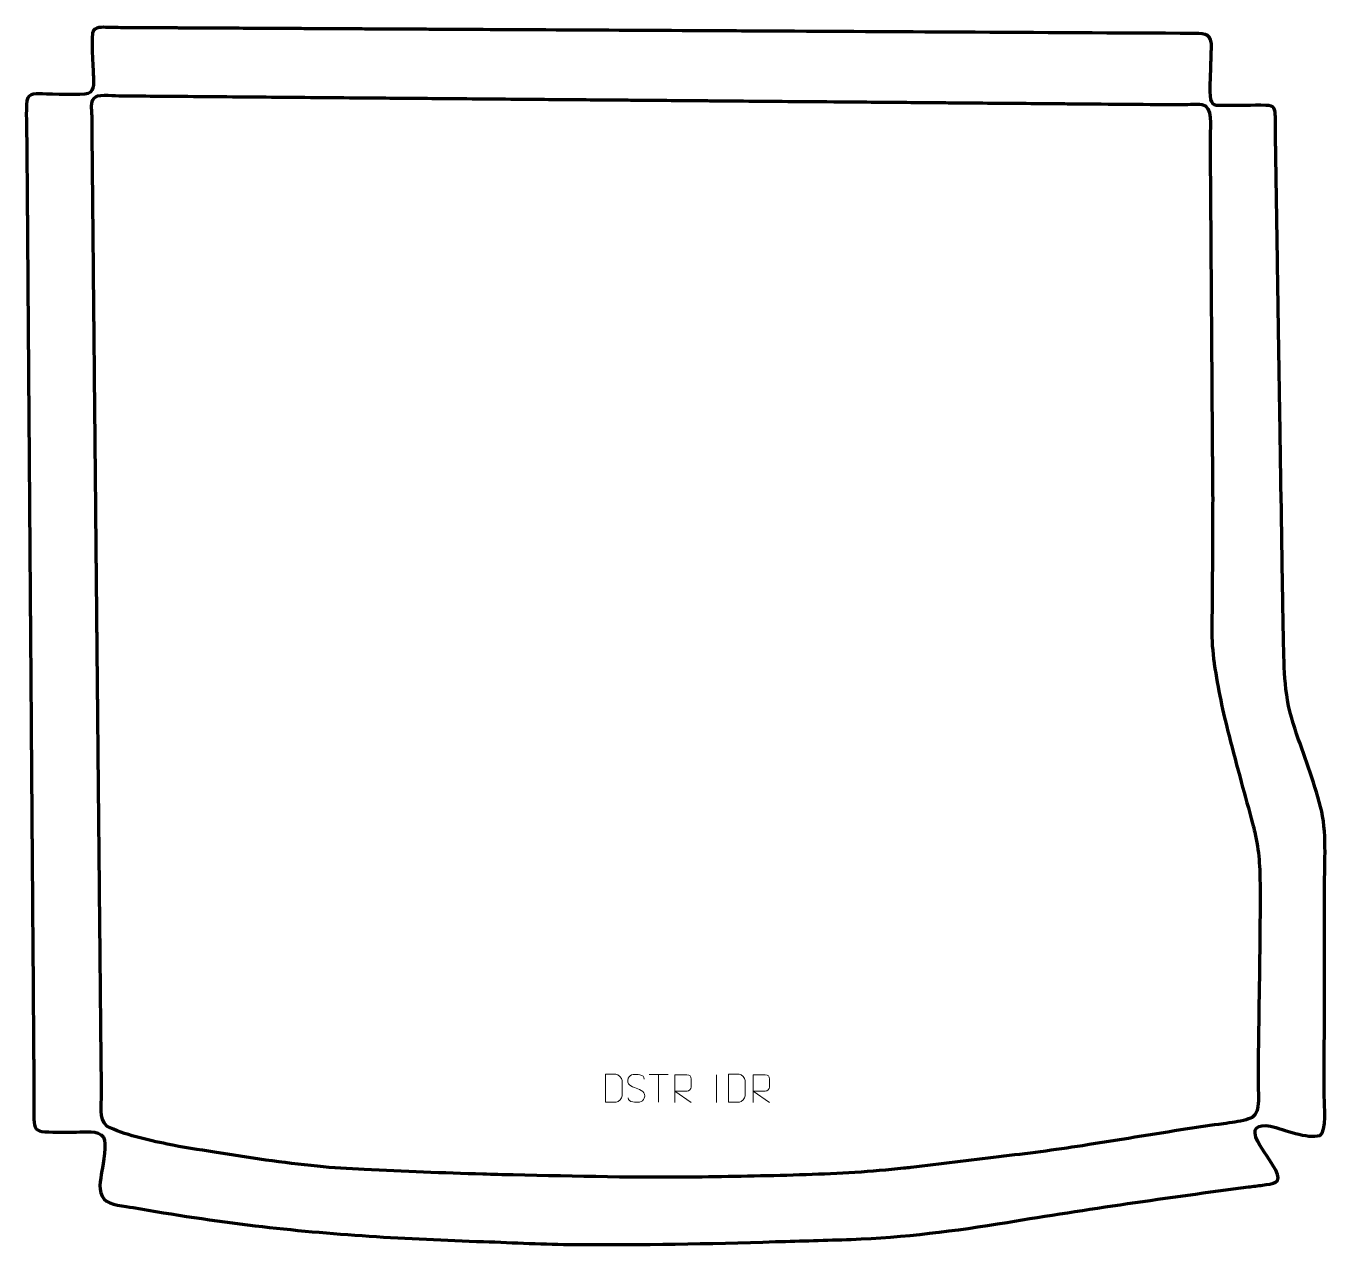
# Model space of a CAD drawing. Header units: millimetres. Extents: x 941 to 2104, y 53 to 1142.
import ezdxf

# ---------------------------------------------------------------- set-up
doc = ezdxf.new("R2010")
doc.units = ezdxf.units.MM
doc.header["$MEASUREMENT"] = 0
doc.layers.add('layer 2', color=7, linetype='Continuous')
doc.layers.add('layer 3', color=7, linetype='Continuous')

msp = doc.modelspace()

# ---------------------------------------------------------------- linework, layer by layer
at = {"layer": 'layer 2', "color": 142, "lineweight": 158}
msp.add_open_spline([(1349.6253, 115.8242), (1358.6364, 115.5735), (1367.6479, 115.3564), (1376.6605, 115.1714), (1376.6605, 115.1714), (1433.0401, 114.0183), (1489.2421, 112.4163), (1545.6499, 113.3093), (1545.6499, 113.3093), (1576.5939, 113.813), (1607.7276, 114.3166), (1638.6511, 115.3325), (1638.6511, 115.3325), (1667.7799, 116.2894), (1696.8241, 117.9181), (1725.8033, 121.0985), (1725.8033, 121.0985), (1727.9742, 121.3391), (1730.1436, 121.589), (1732.3126, 121.8458), (1732.3126, 121.8458), (1758.489, 124.9555), (1784.5911, 128.3209), (1810.7903, 131.3405), (1810.7903, 131.3405), (1835.9657, 134.2421), (1860.6391, 137.3343), (1885.6823, 141.3038), (1885.6823, 141.3038), (1916.9896, 146.2662), (1948.2893, 151.3908), (1979.598, 156.3085), (1979.598, 156.3085), (1990.2878, 157.9875), (2000.993, 159.5045), (2011.7238, 160.8965), (2011.7238, 160.8965), (2018.5531, 161.7809), (2025.4083, 162.7617), (2032.0655, 164.5618), (2032.0655, 164.5618), (2037.9131, 166.167), (2040.5309, 167.8872), (2042.101, 174.1849), (2042.101, 174.1849), (2043.603, 180.2093), (2042.9814, 187.1292), (2042.7749, 193.2999), (2042.7749, 193.2999), (2042.7749, 193.2999), (2042.7491, 194.1521), (2042.7491, 194.1521), (2042.7491, 194.1521), (2042.4218, 210.725), (2043.0093, 227.5867), (2043.1852, 244.1969), (2043.1852, 244.1969), (2043.6384, 286.8582), (2044.5735, 329.6689), (2044.4269, 372.3176), (2044.4269, 372.3176), (2044.3676, 389.5592), (2043.6879, 404.6097), (2039.7557, 421.521), (2039.7557, 421.521), (2039.155, 424.0823), (2038.5025, 426.622), (2037.8174, 429.1618), (2037.8174, 429.1618), (2034.4463, 441.5998), (2030.8989, 453.9199), (2027.5921, 466.3958), (2027.5921, 466.3958), (2023.9635, 480.0855), (2020.3083, 493.7673), (2016.7608, 507.4784), (2016.7608, 507.4784), (2011.1641, 529.1821), (2006.7196, 549.7171), (2003.5522, 571.9321), (2003.5522, 571.9321), (2003.5522, 571.9321), (2003.4818, 572.4254), (2003.4818, 572.4254), (2003.4818, 572.4254), (2001.9979, 582.9052), (2001.1295, 592.9585), (2001.2051, 603.5564), (2001.2051, 603.5564), (2001.2157, 604.7543), (2001.2382, 605.9499), (2001.2668, 607.1474), (2001.2668, 607.1474), (2001.7995, 627.2044), (2001.7122, 647.4875), (2001.8301, 667.5699), (2001.8301, 667.5699), (2001.921, 683.0409), (2002.0048, 698.5119), (2002.0691, 713.983), (2002.0691, 713.983), (2002.0691, 713.983), (2002.0712, 714.482), (2002.0712, 714.482), (2002.0712, 714.482), (2002.1206, 726.7496), (2001.9023, 739.1717), (2001.8151, 751.4557), (2001.8151, 751.4557), (2001.7832, 755.9527), (2001.7512, 760.4495), (2001.7193, 764.9464), (2001.7193, 764.9464), (2001.672, 771.6083), (2001.6247, 778.2704), (2001.5774, 784.9324), (2001.5774, 784.9324), (2001.4829, 798.2565), (2001.3883, 811.5805), (2001.2936, 824.9046), (2001.2936, 824.9046), (2001.2227, 834.8976), (2001.1517, 844.8907), (2001.0808, 854.8838), (2001.0808, 854.8838), (2001.0572, 858.2148), (2001.0336, 861.5458), (2001.0099, 864.8769), (2001.0099, 864.8769), (2000.9153, 878.2009), (2000.8207, 891.525), (2000.7261, 904.849), (2000.7261, 904.849), (2000.5606, 928.1661), (2000.395, 951.4832), (2000.2294, 974.8003), (2000.2294, 974.8003), (2000.1822, 981.4623), (2000.1349, 988.1244), (2000.0876, 994.7864), (2000.0876, 994.7864), (2000.0415, 1001.2819), (1999.9954, 1007.7774), (1999.9493, 1014.2729), (1999.9493, 1014.2729), (1999.8783, 1024.2659), (1999.8073, 1034.2589), (1999.7365, 1044.252), (1999.7365, 1044.252), (2000.091, 1051.3163), (2002.184, 1070.3519), (1992.4044, 1071.909), (1992.4044, 1071.909), (1987.0787, 1072.7569), (1978.3206, 1071.7036), (1972.5458, 1071.7217), (1972.5458, 1071.7217), (1963.7332, 1071.7494), (1954.9053, 1071.8975), (1946.0908, 1071.9746), (1946.0908, 1071.9746), (1929.4284, 1072.1139), (1912.7659, 1072.2532), (1896.1034, 1072.3926), (1896.1034, 1072.3926), (1889.6051, 1072.447), (1883.1067, 1072.5013), (1876.6083, 1072.5556), (1876.6083, 1072.5556), (1873.4424, 1072.582), (1870.2766, 1072.6085), (1867.1107, 1072.635), (1867.1107, 1072.635), (1864.2781, 1072.6587), (1861.4454, 1072.6824), (1858.6128, 1072.7061), (1858.6128, 1072.7061), (1855.2804, 1072.734), (1851.9478, 1072.7618), (1848.6153, 1072.7897), (1848.6153, 1072.7897), (1845.6161, 1072.8148), (1842.6168, 1072.8399), (1839.6176, 1072.865), (1839.6176, 1072.865), (1816.6234, 1073.0572), (1793.6291, 1073.2495), (1770.635, 1073.4417), (1770.635, 1073.4417), (1767.3024, 1073.4696), (1763.9699, 1073.4975), (1760.6374, 1073.5254), (1760.6374, 1073.5254), (1757.305, 1073.5532), (1753.9724, 1073.5811), (1750.6399, 1073.609), (1750.6399, 1073.609), (1740.8091, 1073.6912), (1730.9782, 1073.7734), (1721.1474, 1073.8556), (1721.1474, 1073.8556), (1717.8148, 1073.8834), (1714.4823, 1073.9113), (1711.1499, 1073.9392), (1711.1499, 1073.9392), (1701.4856, 1074.02), (1691.8214, 1074.1009), (1682.1571, 1074.1817), (1682.1571, 1074.1817), (1665.4946, 1074.321), (1648.8322, 1074.4603), (1632.1697, 1074.5997), (1632.1697, 1074.5997), (1605.6763, 1074.8212), (1579.183, 1075.0428), (1552.6897, 1075.2643), (1552.6897, 1075.2643), (1549.857, 1075.288), (1547.0244, 1075.3117), (1544.1917, 1075.3354), (1544.1917, 1075.3354), (1524.1968, 1075.5026), (1504.2018, 1075.6697), (1484.2068, 1075.837), (1484.2068, 1075.837), (1477.5418, 1075.8927), (1470.8769, 1075.9484), (1464.2118, 1076.0041), (1464.2118, 1076.0041), (1444.3836, 1076.17), (1424.5552, 1076.3358), (1404.7268, 1076.5016), (1404.7268, 1076.5016), (1394.7293, 1076.5852), (1384.7318, 1076.6688), (1374.7344, 1076.7524), (1374.7344, 1076.7524), (1361.5709, 1076.8624), (1348.4076, 1076.9725), (1335.2442, 1077.0826), (1335.2442, 1077.0826), (1328.5793, 1077.1384), (1321.9142, 1077.1941), (1315.2493, 1077.2498), (1315.2493, 1077.2498), (1305.2518, 1077.3334), (1295.2542, 1077.417), (1285.2568, 1077.5006), (1285.2568, 1077.5006), (1275.2593, 1077.5843), (1265.2618, 1077.6678), (1255.2643, 1077.7514), (1255.2643, 1077.7514), (1241.9343, 1077.8629), (1228.6044, 1077.9744), (1215.2744, 1078.0859), (1215.2744, 1078.0859), (1202.111, 1078.1959), (1188.9477, 1078.306), (1175.7842, 1078.4161), (1175.7842, 1078.4161), (1149.1243, 1078.639), (1122.4643, 1078.862), (1095.8043, 1079.0849), (1095.8043, 1079.0849), (1082.4743, 1079.1963), (1069.1443, 1079.3078), (1055.8144, 1079.4192), (1055.8144, 1079.4192), (1045.9835, 1079.5015), (1036.1527, 1079.5837), (1026.3218, 1079.6659), (1026.3218, 1079.6659), (1021.4657, 1079.7742), (1007.3247, 1080.958), (1003.6408, 1078.8331), (1003.6408, 1078.8331), (998.8166, 1076.0506), (999.8919, 1069.5514), (1000.1098, 1064.8695), (1000.1098, 1064.8695), (1000.1504, 1063.8652), (1000.1796, 1062.8694), (1000.1957, 1061.8643), (1000.1957, 1061.8643), (1000.2195, 1059.8902), (1000.2317, 1057.9158), (1000.2548, 1055.9416), (1000.2548, 1055.9416), (1000.2855, 1052.7757), (1000.3162, 1049.6098), (1000.3468, 1046.4439), (1000.3468, 1046.4439), (1000.379, 1043.1114), (1000.4113, 1039.7789), (1000.4437, 1036.4463), (1000.4437, 1036.4463), (1000.476, 1033.1138), (1000.5083, 1029.7813), (1000.5406, 1026.4488), (1000.5406, 1026.4488), (1000.6003, 1020.2836), (1000.6601, 1014.1184), (1000.7198, 1007.9533), (1000.7198, 1007.9533), (1000.7505, 1004.7874), (1000.7811, 1001.6214), (1000.8118, 998.4556), (1000.8118, 998.4556), (1000.8748, 991.9572), (1000.9378, 985.4587), (1001.0008, 978.9603), (1001.0008, 978.9603), (1001.1946, 958.9652), (1001.3883, 938.97), (1001.5822, 918.9749), (1001.5822, 918.9749), (1001.7113, 905.6448), (1001.8405, 892.3147), (1001.9697, 878.9847), (1001.9697, 878.9847), (1002.002, 875.6521), (1002.0343, 872.3196), (1002.0666, 868.9871), (1002.0666, 868.9871), (1002.0956, 865.9878), (1002.1247, 862.9885), (1002.1537, 859.9892), (1002.1537, 859.9892), (1002.2442, 850.6582), (1002.3346, 841.3271), (1002.4251, 831.996), (1002.4251, 831.996), (1002.5542, 818.6659), (1002.6834, 805.3359), (1002.8126, 792.0058), (1002.8126, 792.0058), (1002.8433, 788.8398), (1002.874, 785.674), (1002.9047, 782.5081), (1002.9047, 782.5081), (1003.1598, 756.1811), (1003.4149, 729.8542), (1003.6701, 703.5273), (1003.6701, 703.5273), (1003.7331, 697.0289), (1003.796, 690.5304), (1003.859, 684.032), (1003.859, 684.032), (1003.9187, 677.8669), (1003.9785, 671.7017), (1004.0383, 665.5365), (1004.0383, 665.5365), (1004.0706, 662.204), (1004.1029, 658.8715), (1004.1352, 655.5389), (1004.1352, 655.5389), (1004.1675, 652.2064), (1004.1998, 648.8739), (1004.232, 645.5414), (1004.232, 645.5414), (1004.2966, 638.8763), (1004.3612, 632.2113), (1004.4258, 625.5462), (1004.4258, 625.5462), (1004.4565, 622.3804), (1004.4872, 619.2144), (1004.5179, 616.0485), (1004.5179, 616.0485), (1004.5502, 612.716), (1004.5825, 609.3835), (1004.6148, 606.051), (1004.6148, 606.051), (1004.6455, 602.8851), (1004.676, 599.7191), (1004.7067, 596.5533), (1004.7067, 596.5533), (1004.739, 593.2207), (1004.7713, 589.8882), (1004.8036, 586.5557), (1004.8036, 586.5557), (1004.9006, 576.5581), (1004.9975, 566.5605), (1005.0943, 556.563), (1005.0943, 556.563), (1005.1234, 553.5637), (1005.1524, 550.5645), (1005.1815, 547.5652), (1005.1815, 547.5652), (1005.209, 544.7325), (1005.2364, 541.8999), (1005.2639, 539.0672), (1005.2639, 539.0672), (1005.3091, 534.4017), (1005.3543, 529.7362), (1005.3995, 525.0706), (1005.3995, 525.0706), (1005.4932, 515.4063), (1005.5868, 505.742), (1005.6805, 496.0776), (1005.6805, 496.0776), (1006.068, 456.0874), (1006.4556, 416.0972), (1006.8431, 376.1069), (1006.8431, 376.1069), (1006.9077, 369.4418), (1006.9723, 362.7768), (1007.0369, 356.1117), (1007.0369, 356.1117), (1007.0692, 352.7792), (1007.1016, 349.4467), (1007.1339, 346.1141), (1007.1339, 346.1141), (1007.1662, 342.7816), (1007.1985, 339.4491), (1007.2307, 336.1166), (1007.2307, 336.1166), (1007.3922, 319.4539), (1007.5537, 302.7913), (1007.7151, 286.1287), (1007.7151, 286.1287), (1007.8411, 273.1319), (1007.9671, 260.135), (1008.093, 247.1383), (1008.093, 247.1383), (1008.2888, 227.0474), (1008.6417, 206.9262), (1008.6805, 186.8382), (1008.6805, 186.8382), (1008.6984, 177.61), (1006.2244, 166.0524), (1013.411, 158.76), (1013.411, 158.76), (1028.8295, 151.0209), (1050.3286, 146.3279), (1067.3199, 142.7364), (1067.3199, 142.7364), (1081.3321, 139.7746), (1095.5772, 137.7946), (1109.7121, 135.5011), (1109.7121, 135.5011), (1140.3078, 130.5271), (1170.9389, 126.0023), (1201.7864, 122.8823), (1201.7864, 122.8823), (1215.9035, 121.4713), (1229.4291, 120.6463), (1243.5906, 120.0378), (1243.5906, 120.0378), (1278.9324, 118.5196), (1314.2633, 116.8278), (1349.6253, 115.8242)], degree=3, knots=[0, 0, 0, 0, 0.00877193, 0.00877193, 0.00877193, 0.00877193, 0.01754386, 0.01754386, 0.01754386, 0.01754386, 0.026315789, 0.026315789, 0.026315789, 0.026315789, 0.035087719, 0.035087719, 0.035087719, 0.035087719, 0.043859649, 0.043859649, 0.043859649, 0.043859649, 0.052631579, 0.052631579, 0.052631579, 0.052631579, 0.061403509, 0.061403509, 0.061403509, 0.061403509, 0.070175439, 0.070175439, 0.070175439, 0.070175439, 0.078947368, 0.078947368, 0.078947368, 0.078947368, 0.087719298, 0.087719298, 0.087719298, 0.087719298, 0.096491228, 0.096491228, 0.096491228, 0.096491228, 0.105263158, 0.105263158, 0.105263158, 0.105263158, 0.114035088, 0.114035088, 0.114035088, 0.114035088, 0.122807018, 0.122807018, 0.122807018, 0.122807018, 0.131578947, 0.131578947, 0.131578947, 0.131578947, 0.140350877, 0.140350877, 0.140350877, 0.140350877, 0.149122807, 0.149122807, 0.149122807, 0.149122807, 0.157894737, 0.157894737, 0.157894737, 0.157894737, 0.166666667, 0.166666667, 0.166666667, 0.166666667, 0.175438596, 0.175438596, 0.175438596, 0.175438596, 0.184210526, 0.184210526, 0.184210526, 0.184210526, 0.192982456, 0.192982456, 0.192982456, 0.192982456, 0.201754386, 0.201754386, 0.201754386, 0.201754386, 0.210526316, 0.210526316, 0.210526316, 0.210526316, 0.219298246, 0.219298246, 0.219298246, 0.219298246, 0.228070175, 0.228070175, 0.228070175, 0.228070175, 0.236842105, 0.236842105, 0.236842105, 0.236842105, 0.245614035, 0.245614035, 0.245614035, 0.245614035, 0.254385965, 0.254385965, 0.254385965, 0.254385965, 0.263157895, 0.263157895, 0.263157895, 0.263157895, 0.271929825, 0.271929825, 0.271929825, 0.271929825, 0.280701754, 0.280701754, 0.280701754, 0.280701754, 0.289473684, 0.289473684, 0.289473684, 0.289473684, 0.298245614, 0.298245614, 0.298245614, 0.298245614, 0.307017544, 0.307017544, 0.307017544, 0.307017544, 0.315789474, 0.315789474, 0.315789474, 0.315789474, 0.324561404, 0.324561404, 0.324561404, 0.324561404, 0.333333333, 0.333333333, 0.333333333, 0.333333333, 0.342105263, 0.342105263, 0.342105263, 0.342105263, 0.350877193, 0.350877193, 0.350877193, 0.350877193, 0.359649123, 0.359649123, 0.359649123, 0.359649123, 0.368421053, 0.368421053, 0.368421053, 0.368421053, 0.377192982, 0.377192982, 0.377192982, 0.377192982, 0.385964912, 0.385964912, 0.385964912, 0.385964912, 0.394736842, 0.394736842, 0.394736842, 0.394736842, 0.403508772, 0.403508772, 0.403508772, 0.403508772, 0.412280702, 0.412280702, 0.412280702, 0.412280702, 0.421052632, 0.421052632, 0.421052632, 0.421052632, 0.429824561, 0.429824561, 0.429824561, 0.429824561, 0.438596491, 0.438596491, 0.438596491, 0.438596491, 0.447368421, 0.447368421, 0.447368421, 0.447368421, 0.456140351, 0.456140351, 0.456140351, 0.456140351, 0.464912281, 0.464912281, 0.464912281, 0.464912281, 0.473684211, 0.473684211, 0.473684211, 0.473684211, 0.48245614, 0.48245614, 0.48245614, 0.48245614, 0.49122807, 0.49122807, 0.49122807, 0.49122807, 0.5, 0.5, 0.5, 0.5, 0.50877193, 0.50877193, 0.50877193, 0.50877193, 0.51754386, 0.51754386, 0.51754386, 0.51754386, 0.526315789, 0.526315789, 0.526315789, 0.526315789, 0.535087719, 0.535087719, 0.535087719, 0.535087719, 0.543859649, 0.543859649, 0.543859649, 0.543859649, 0.552631579, 0.552631579, 0.552631579, 0.552631579, 0.561403509, 0.561403509, 0.561403509, 0.561403509, 0.570175439, 0.570175439, 0.570175439, 0.570175439, 0.578947368, 0.578947368, 0.578947368, 0.578947368, 0.587719298, 0.587719298, 0.587719298, 0.587719298, 0.596491228, 0.596491228, 0.596491228, 0.596491228, 0.605263158, 0.605263158, 0.605263158, 0.605263158, 0.614035088, 0.614035088, 0.614035088, 0.614035088, 0.622807018, 0.622807018, 0.622807018, 0.622807018, 0.631578947, 0.631578947, 0.631578947, 0.631578947, 0.640350877, 0.640350877, 0.640350877, 0.640350877, 0.649122807, 0.649122807, 0.649122807, 0.649122807, 0.657894737, 0.657894737, 0.657894737, 0.657894737, 0.666666667, 0.666666667, 0.666666667, 0.666666667, 0.675438596, 0.675438596, 0.675438596, 0.675438596, 0.684210526, 0.684210526, 0.684210526, 0.684210526, 0.692982456, 0.692982456, 0.692982456, 0.692982456, 0.701754386, 0.701754386, 0.701754386, 0.701754386, 0.710526316, 0.710526316, 0.710526316, 0.710526316, 0.719298246, 0.719298246, 0.719298246, 0.719298246, 0.728070175, 0.728070175, 0.728070175, 0.728070175, 0.736842105, 0.736842105, 0.736842105, 0.736842105, 0.745614035, 0.745614035, 0.745614035, 0.745614035, 0.754385965, 0.754385965, 0.754385965, 0.754385965, 0.763157895, 0.763157895, 0.763157895, 0.763157895, 0.771929825, 0.771929825, 0.771929825, 0.771929825, 0.780701754, 0.780701754, 0.780701754, 0.780701754, 0.789473684, 0.789473684, 0.789473684, 0.789473684, 0.798245614, 0.798245614, 0.798245614, 0.798245614, 0.807017544, 0.807017544, 0.807017544, 0.807017544, 0.815789474, 0.815789474, 0.815789474, 0.815789474, 0.824561404, 0.824561404, 0.824561404, 0.824561404, 0.833333333, 0.833333333, 0.833333333, 0.833333333, 0.842105263, 0.842105263, 0.842105263, 0.842105263, 0.850877193, 0.850877193, 0.850877193, 0.850877193, 0.859649123, 0.859649123, 0.859649123, 0.859649123, 0.868421053, 0.868421053, 0.868421053, 0.868421053, 0.877192982, 0.877192982, 0.877192982, 0.877192982, 0.885964912, 0.885964912, 0.885964912, 0.885964912, 0.894736842, 0.894736842, 0.894736842, 0.894736842, 0.903508772, 0.903508772, 0.903508772, 0.903508772, 0.912280702, 0.912280702, 0.912280702, 0.912280702, 0.921052632, 0.921052632, 0.921052632, 0.921052632, 0.929824561, 0.929824561, 0.929824561, 0.929824561, 0.938596491, 0.938596491, 0.938596491, 0.938596491, 0.947368421, 0.947368421, 0.947368421, 0.947368421, 0.956140351, 0.956140351, 0.956140351, 0.956140351, 0.964912281, 0.964912281, 0.964912281, 0.964912281, 0.973684211, 0.973684211, 0.973684211, 0.973684211, 0.98245614, 0.98245614, 0.98245614, 0.98245614, 1, 1, 1, 1], dxfattribs=at)
at = {"layer": 'layer 3', "color": 242, "lineweight": 158}
msp.add_open_spline([(1387.1813, 1138.5627), (1437.1658, 1138.2948), (1487.1503, 1138.027), (1537.1349, 1137.7592), (1537.1349, 1137.7592), (1560.4611, 1137.6341), (1583.7872, 1137.5091), (1607.1133, 1137.3842), (1607.1133, 1137.3842), (1663.5959, 1137.0814), (1720.0784, 1136.7787), (1776.561, 1136.4761), (1776.561, 1136.4761), (1846.3722, 1136.1012), (1916.184, 1135.6633), (1985.9956, 1135.3508), (1985.9956, 1135.3508), (1996.4478, 1135.4278), (2001.3791, 1134.3684), (2000.996, 1122.5314), (2000.996, 1122.5314), (2000.8555, 1118.1912), (2000.6226, 1114.0204), (2000.5555, 1109.6472), (2000.5555, 1109.6472), (2000.3629, 1099.7593), (1999.6226, 1089.3329), (2000.1175, 1079.503), (2000.1175, 1079.503), (2000.7415, 1069.9063), (2004.9313, 1070.9637), (2013.0986, 1070.8373), (2013.0986, 1070.8373), (2025.2219, 1070.7458), (2037.4441, 1071.3489), (2049.5358, 1071.0445), (2049.5358, 1071.0445), (2057.6703, 1070.8397), (2057.9415, 1068.093), (2058.1973, 1060.5043), (2058.1973, 1060.5043), (2058.3375, 1056.3434), (2058.1541, 1052.1541), (2058.1997, 1047.985), (2058.1997, 1047.985), (2058.2749, 1042.4969), (2058.3517, 1037.0089), (2058.4328, 1031.5209), (2058.4328, 1031.5209), (2058.9536, 998.371), (2059.4743, 965.221), (2059.995, 932.071), (2059.995, 932.071), (2060.1442, 922.5758), (2060.2934, 913.0806), (2060.4425, 903.5853), (2060.4425, 903.5853), (2060.6519, 890.2587), (2060.8612, 876.9321), (2061.0706, 863.6055), (2061.0706, 863.6055), (2061.3819, 843.7822), (2061.6933, 823.9589), (2062.0048, 804.1355), (2062.0048, 804.1355), (2062.8788, 748.4968), (2063.7528, 692.8582), (2064.6268, 637.2196), (2064.6268, 637.2196), (2064.6792, 633.8879), (2064.7314, 630.5563), (2064.7837, 627.2246), (2064.7837, 627.2246), (2064.9517, 616.5328), (2065.1529, 605.9125), (2065.4224, 595.2221), (2065.4224, 595.2221), (2066.1412, 564.9932), (2065.7342, 542.8777), (2075.6921, 513.5631), (2075.6921, 513.5631), (2083.4883, 490.7474), (2092.447, 467.5076), (2098.5954, 444.2363), (2098.5954, 444.2363), (2104.2736, 422.7439), (2102.1311, 394.23), (2102.0904, 371.7764), (2102.0904, 371.7764), (2102.0089, 326.9441), (2101.9662, 282.1117), (2101.9072, 237.2794), (2101.9072, 237.2794), (2101.903, 234.1129), (2101.8988, 230.9463), (2101.8946, 227.7798), (2101.8946, 227.7798), (2101.8902, 224.4466), (2101.8858, 221.1134), (2101.8814, 217.7802), (2101.8814, 217.7802), (2101.8799, 216.6136), (2101.8783, 215.4469), (2101.8768, 214.2803), (2101.8768, 214.2803), (2101.8638, 204.4473), (2101.8508, 194.6143), (2101.8378, 184.7813), (2101.8378, 184.7813), (2101.9983, 178.4522), (2104.0681, 153.5643), (2098.1516, 150.5295), (2098.1516, 150.5295), (2086.974, 146.8076), (2065.4781, 156.255), (2053.7986, 158.7947), (2053.7986, 158.7947), (2041.7651, 160.8608), (2036.3665, 156.8098), (2042.4632, 144.9173), (2042.4632, 144.9173), (2047.3542, 136.0837), (2053.5822, 128.116), (2058.4196, 119.3503), (2058.4196, 119.3503), (2064.887, 107.6306), (2055.6965, 107.285), (2046.5892, 106.0474), (2046.5892, 106.0474), (2042.4033, 105.4785), (2038.2077, 104.9763), (2034.0166, 104.4471), (2034.0166, 104.4471), (1961.8256, 95.0493), (1890.1603, 84.6581), (1818.3278, 72.8062), (1818.3278, 72.8062), (1771.7366, 65.119), (1726.2551, 59.4008), (1679.0124, 57.6103), (1679.0124, 57.6103), (1656.5595, 56.7594), (1634.0937, 56.2834), (1611.6364, 55.5617), (1611.6364, 55.5617), (1611.6364, 55.5617), (1611.1374, 55.5456), (1611.1374, 55.5456), (1611.1374, 55.5456), (1551.609, 53.6266), (1491.62, 52.5773), (1432.0636, 52.9261), (1432.0636, 52.9261), (1404.8624, 53.0972), (1377.4397, 54.7367), (1350.2166, 55.6155), (1350.2166, 55.6155), (1282.2143, 57.8107), (1213.7433, 61.7377), (1146.1601, 69.7431), (1146.1601, 69.7431), (1109.7413, 74.0569), (1073.0976, 79.6564), (1036.9233, 85.9517), (1036.9233, 85.9517), (1030.0899, 87.1409), (1015.6527, 88.2442), (1010.9659, 93.4054), (1010.9659, 93.4054), (1005.0626, 100.5214), (1007.8065, 110.3434), (1008.9967, 118.6971), (1008.9967, 118.6971), (1010.0051, 125.0258), (1013.8653, 143.7706), (1010.3697, 148.7802), (1010.3697, 148.7802), (1005.5466, 155.6923), (993.6913, 153.5645), (986.4364, 153.4238), (986.4364, 153.4238), (977.2432, 153.31), (967.3138, 153.196), (958.1654, 153.7734), (958.1654, 153.7734), (949.7369, 154.3053), (948.6374, 156.792), (948.2958, 165.0854), (948.2958, 165.0854), (948.0766, 170.4059), (948.3659, 176.133), (948.3248, 181.5431), (948.3248, 181.5431), (948.3057, 184.0576), (948.2863, 186.572), (948.2672, 189.0866), (948.2672, 189.0866), (948.2672, 189.0866), (948.2634, 189.5894), (948.2634, 189.5894), (948.2634, 189.5894), (948.2384, 192.9212), (948.2133, 196.2529), (948.1883, 199.5847), (948.1883, 199.5847), (948.167, 202.4167), (948.1457, 205.2487), (948.1244, 208.0807), (948.1244, 208.0807), (948.0781, 214.2445), (948.0317, 220.4082), (947.9854, 226.5719), (947.9854, 226.5719), (947.9616, 229.7372), (947.9378, 232.9024), (947.914, 236.0675), (947.914, 236.0675), (947.5634, 282.7122), (947.2128, 329.3569), (946.8623, 376.0016), (946.8623, 376.0016), (946.7909, 385.4971), (946.7195, 394.9927), (946.6481, 404.4882), (946.6481, 404.4882), (946.623, 407.8199), (946.5981, 411.1517), (946.573, 414.4834), (946.573, 414.4834), (946.5229, 421.147), (946.4728, 427.8105), (946.4227, 434.474), (946.4227, 434.474), (946.3977, 437.8058), (946.3726, 441.1375), (946.3476, 444.4694), (946.3476, 444.4694), (946.2975, 451.1328), (946.2474, 457.7964), (946.1973, 464.4599), (946.1973, 464.4599), (946.1235, 474.2886), (946.0496, 484.1173), (945.9757, 493.946), (945.9757, 493.946), (945.9256, 500.6095), (945.8755, 507.273), (945.8254, 513.9366), (945.8254, 513.9366), (945.6502, 537.259), (945.4749, 560.5812), (945.2996, 583.9036), (945.2996, 583.9036), (945.2545, 589.9008), (945.2094, 595.8979), (945.1644, 601.8951), (945.1644, 601.8951), (945.1393, 605.2269), (945.1143, 608.5587), (945.0892, 611.8904), (945.0892, 611.8904), (945.0704, 614.3892), (945.0516, 616.888), (945.0328, 619.3869), (945.0328, 619.3869), (945.0078, 622.7187), (944.9828, 626.0504), (944.9577, 629.3821), (944.9577, 629.3821), (944.9339, 632.5474), (944.9101, 635.7126), (944.8864, 638.8777), (944.8864, 638.8777), (944.8614, 642.2095), (944.8363, 645.5413), (944.8113, 648.873), (944.8113, 648.873), (944.79, 651.705), (944.7687, 654.537), (944.7474, 657.369), (944.7474, 657.369), (944.6973, 664.0325), (944.6472, 670.696), (944.5971, 677.3596), (944.5971, 677.3596), (944.5758, 680.1916), (944.5545, 683.0236), (944.5332, 685.8556), (944.5332, 685.8556), (944.5094, 689.0208), (944.4856, 692.1859), (944.4619, 695.3511), (944.4619, 695.3511), (944.4432, 697.8499), (944.4244, 700.3487), (944.4056, 702.8475), (944.4056, 702.8475), (944.3079, 715.8414), (944.2102, 728.8353), (944.1125, 741.8292), (944.1125, 741.8292), (944.0875, 745.161), (944.0624, 748.4927), (944.0375, 751.8245), (944.0375, 751.8245), (943.9373, 765.1516), (943.8371, 778.4785), (943.7369, 791.8056), (943.7369, 791.8056), (943.7168, 794.471), (943.6968, 797.1365), (943.6768, 799.8019), (943.6768, 799.8019), (943.6517, 803.1336), (943.6267, 806.4654), (943.6017, 809.7972), (943.6017, 809.7972), (943.5278, 819.6259), (943.4539, 829.4546), (943.38, 839.2833), (943.38, 839.2833), (943.3299, 845.9469), (943.2798, 852.6103), (943.2297, 859.2739), (943.2297, 859.2739), (943.1297, 872.601), (943.0295, 885.928), (942.9293, 899.2551), (942.9293, 899.2551), (942.9042, 902.5868), (942.8792, 905.9185), (942.8541, 909.2503), (942.8541, 909.2503), (942.7802, 919.079), (942.7064, 928.9078), (942.6325, 938.7364), (942.6325, 938.7364), (942.5862, 944.9001), (942.5399, 951.0639), (942.4935, 957.2277), (942.4935, 957.2277), (942.4572, 962.0587), (942.4209, 966.8898), (942.3846, 971.7209), (942.3846, 971.7209), (942.3633, 974.5528), (942.342, 977.3849), (942.3207, 980.2169), (942.3207, 980.2169), (942.2957, 983.5486), (942.2707, 986.8804), (942.2456, 990.2122), (942.2456, 990.2122), (942.1717, 1000.0409), (942.0979, 1009.8695), (942.024, 1019.6982), (942.024, 1019.6982), (942.0027, 1022.5303), (941.9814, 1025.3622), (941.9601, 1028.1943), (941.9601, 1028.1943), (941.9413, 1030.6931), (941.9225, 1033.1919), (941.9037, 1035.6907), (941.9037, 1035.6907), (941.7936, 1047.5919), (941.2076, 1059.9234), (941.5898, 1071.7716), (941.5898, 1071.7716), (941.9301, 1082.319), (947.3464, 1081.3639), (955.9919, 1081.2902), (955.9919, 1081.2902), (963.2596, 1081.1894), (991.8303, 1079.8505), (996.6667, 1081.7566), (996.6667, 1081.7566), (1003.0941, 1084.2897), (1001.4977, 1093.1882), (1001.35, 1098.7573), (1001.35, 1098.7573), (1001.0993, 1104.9521), (998.9108, 1134.5435), (1001.3968, 1137.9941), (1001.3968, 1137.9941), (1004.6198, 1141.9878), (1011.7098, 1140.656), (1016.2652, 1140.6115), (1016.2652, 1140.6115), (1022.771, 1140.548), (1029.2828, 1140.4869), (1035.7886, 1140.4461), (1035.7886, 1140.4461), (1035.7886, 1140.4461), (1036.2896, 1140.4431), (1036.2896, 1140.4431), (1036.2896, 1140.4431), (1042.9541, 1140.4075), (1049.6188, 1140.3718), (1056.2833, 1140.336), (1056.2833, 1140.336), (1059.6157, 1140.3182), (1062.948, 1140.3003), (1066.2803, 1140.2824), (1066.2803, 1140.2824), (1069.6126, 1140.2646), (1072.945, 1140.2467), (1076.2772, 1140.2288), (1076.2772, 1140.2288), (1077.7767, 1140.2208), (1079.2763, 1140.2127), (1080.7758, 1140.2047), (1080.7758, 1140.2047), (1084.1082, 1140.1869), (1087.4404, 1140.169), (1090.7727, 1140.1511), (1090.7727, 1140.1511), (1110.5999, 1140.0449), (1130.4272, 1139.9387), (1150.2544, 1139.8324), (1150.2544, 1139.8324), (1160.2513, 1139.7788), (1170.2482, 1139.7252), (1180.2451, 1139.6716), (1180.2451, 1139.6716), (1186.7431, 1139.6368), (1193.2411, 1139.602), (1199.7391, 1139.5672), (1199.7391, 1139.5672), (1209.0695, 1139.5172), (1218.4, 1139.4672), (1227.7305, 1139.4172), (1227.7305, 1139.4172), (1230.7296, 1139.4011), (1233.7286, 1139.3851), (1236.7277, 1139.369), (1236.7277, 1139.369), (1240.06, 1139.3511), (1243.3923, 1139.3333), (1246.7245, 1139.3154), (1246.7245, 1139.3154), (1263.3861, 1139.2261), (1280.0476, 1139.1368), (1296.7092, 1139.0476), (1296.7092, 1139.0476), (1300.0414, 1139.0297), (1303.3738, 1139.0118), (1306.7061, 1138.994), (1306.7061, 1138.994), (1323.2009, 1138.9056), (1339.6959, 1138.8171), (1356.1908, 1138.7287), (1356.1908, 1138.7287), (1366.1877, 1138.6752), (1376.1846, 1138.6216), (1386.1816, 1138.5681), (1386.1816, 1138.5681), (1386.1816, 1138.5681), (1387.1813, 1138.5627), (1387.1813, 1138.5627)], degree=3, knots=[0, 0, 0, 0, 0.00862069, 0.00862069, 0.00862069, 0.00862069, 0.017241379, 0.017241379, 0.017241379, 0.017241379, 0.025862069, 0.025862069, 0.025862069, 0.025862069, 0.034482759, 0.034482759, 0.034482759, 0.034482759, 0.043103448, 0.043103448, 0.043103448, 0.043103448, 0.051724138, 0.051724138, 0.051724138, 0.051724138, 0.060344828, 0.060344828, 0.060344828, 0.060344828, 0.068965517, 0.068965517, 0.068965517, 0.068965517, 0.077586207, 0.077586207, 0.077586207, 0.077586207, 0.086206897, 0.086206897, 0.086206897, 0.086206897, 0.094827586, 0.094827586, 0.094827586, 0.094827586, 0.103448276, 0.103448276, 0.103448276, 0.103448276, 0.112068966, 0.112068966, 0.112068966, 0.112068966, 0.120689655, 0.120689655, 0.120689655, 0.120689655, 0.129310345, 0.129310345, 0.129310345, 0.129310345, 0.137931034, 0.137931034, 0.137931034, 0.137931034, 0.146551724, 0.146551724, 0.146551724, 0.146551724, 0.155172414, 0.155172414, 0.155172414, 0.155172414, 0.163793103, 0.163793103, 0.163793103, 0.163793103, 0.172413793, 0.172413793, 0.172413793, 0.172413793, 0.181034483, 0.181034483, 0.181034483, 0.181034483, 0.189655172, 0.189655172, 0.189655172, 0.189655172, 0.198275862, 0.198275862, 0.198275862, 0.198275862, 0.206896552, 0.206896552, 0.206896552, 0.206896552, 0.215517241, 0.215517241, 0.215517241, 0.215517241, 0.224137931, 0.224137931, 0.224137931, 0.224137931, 0.232758621, 0.232758621, 0.232758621, 0.232758621, 0.24137931, 0.24137931, 0.24137931, 0.24137931, 0.25, 0.25, 0.25, 0.25, 0.25862069, 0.25862069, 0.25862069, 0.25862069, 0.267241379, 0.267241379, 0.267241379, 0.267241379, 0.275862069, 0.275862069, 0.275862069, 0.275862069, 0.284482759, 0.284482759, 0.284482759, 0.284482759, 0.293103448, 0.293103448, 0.293103448, 0.293103448, 0.301724138, 0.301724138, 0.301724138, 0.301724138, 0.310344828, 0.310344828, 0.310344828, 0.310344828, 0.318965517, 0.318965517, 0.318965517, 0.318965517, 0.327586207, 0.327586207, 0.327586207, 0.327586207, 0.336206897, 0.336206897, 0.336206897, 0.336206897, 0.344827586, 0.344827586, 0.344827586, 0.344827586, 0.353448276, 0.353448276, 0.353448276, 0.353448276, 0.362068966, 0.362068966, 0.362068966, 0.362068966, 0.370689655, 0.370689655, 0.370689655, 0.370689655, 0.379310345, 0.379310345, 0.379310345, 0.379310345, 0.387931034, 0.387931034, 0.387931034, 0.387931034, 0.396551724, 0.396551724, 0.396551724, 0.396551724, 0.405172414, 0.405172414, 0.405172414, 0.405172414, 0.413793103, 0.413793103, 0.413793103, 0.413793103, 0.422413793, 0.422413793, 0.422413793, 0.422413793, 0.431034483, 0.431034483, 0.431034483, 0.431034483, 0.439655172, 0.439655172, 0.439655172, 0.439655172, 0.448275862, 0.448275862, 0.448275862, 0.448275862, 0.456896552, 0.456896552, 0.456896552, 0.456896552, 0.465517241, 0.465517241, 0.465517241, 0.465517241, 0.474137931, 0.474137931, 0.474137931, 0.474137931, 0.482758621, 0.482758621, 0.482758621, 0.482758621, 0.49137931, 0.49137931, 0.49137931, 0.49137931, 0.5, 0.5, 0.5, 0.5, 0.50862069, 0.50862069, 0.50862069, 0.50862069, 0.517241379, 0.517241379, 0.517241379, 0.517241379, 0.525862069, 0.525862069, 0.525862069, 0.525862069, 0.534482759, 0.534482759, 0.534482759, 0.534482759, 0.543103448, 0.543103448, 0.543103448, 0.543103448, 0.551724138, 0.551724138, 0.551724138, 0.551724138, 0.560344828, 0.560344828, 0.560344828, 0.560344828, 0.568965517, 0.568965517, 0.568965517, 0.568965517, 0.577586207, 0.577586207, 0.577586207, 0.577586207, 0.586206897, 0.586206897, 0.586206897, 0.586206897, 0.594827586, 0.594827586, 0.594827586, 0.594827586, 0.603448276, 0.603448276, 0.603448276, 0.603448276, 0.612068966, 0.612068966, 0.612068966, 0.612068966, 0.620689655, 0.620689655, 0.620689655, 0.620689655, 0.629310345, 0.629310345, 0.629310345, 0.629310345, 0.637931034, 0.637931034, 0.637931034, 0.637931034, 0.646551724, 0.646551724, 0.646551724, 0.646551724, 0.655172414, 0.655172414, 0.655172414, 0.655172414, 0.663793103, 0.663793103, 0.663793103, 0.663793103, 0.672413793, 0.672413793, 0.672413793, 0.672413793, 0.681034483, 0.681034483, 0.681034483, 0.681034483, 0.689655172, 0.689655172, 0.689655172, 0.689655172, 0.698275862, 0.698275862, 0.698275862, 0.698275862, 0.706896552, 0.706896552, 0.706896552, 0.706896552, 0.715517241, 0.715517241, 0.715517241, 0.715517241, 0.724137931, 0.724137931, 0.724137931, 0.724137931, 0.732758621, 0.732758621, 0.732758621, 0.732758621, 0.74137931, 0.74137931, 0.74137931, 0.74137931, 0.75, 0.75, 0.75, 0.75, 0.75862069, 0.75862069, 0.75862069, 0.75862069, 0.767241379, 0.767241379, 0.767241379, 0.767241379, 0.775862069, 0.775862069, 0.775862069, 0.775862069, 0.784482759, 0.784482759, 0.784482759, 0.784482759, 0.793103448, 0.793103448, 0.793103448, 0.793103448, 0.801724138, 0.801724138, 0.801724138, 0.801724138, 0.810344828, 0.810344828, 0.810344828, 0.810344828, 0.818965517, 0.818965517, 0.818965517, 0.818965517, 0.827586207, 0.827586207, 0.827586207, 0.827586207, 0.836206897, 0.836206897, 0.836206897, 0.836206897, 0.844827586, 0.844827586, 0.844827586, 0.844827586, 0.853448276, 0.853448276, 0.853448276, 0.853448276, 0.862068966, 0.862068966, 0.862068966, 0.862068966, 0.870689655, 0.870689655, 0.870689655, 0.870689655, 0.879310345, 0.879310345, 0.879310345, 0.879310345, 0.887931034, 0.887931034, 0.887931034, 0.887931034, 0.896551724, 0.896551724, 0.896551724, 0.896551724, 0.905172414, 0.905172414, 0.905172414, 0.905172414, 0.913793103, 0.913793103, 0.913793103, 0.913793103, 0.922413793, 0.922413793, 0.922413793, 0.922413793, 0.931034483, 0.931034483, 0.931034483, 0.931034483, 0.939655172, 0.939655172, 0.939655172, 0.939655172, 0.948275862, 0.948275862, 0.948275862, 0.948275862, 0.956896552, 0.956896552, 0.956896552, 0.956896552, 0.965517241, 0.965517241, 0.965517241, 0.965517241, 0.974137931, 0.974137931, 0.974137931, 0.974137931, 0.982758621, 0.982758621, 0.982758621, 0.982758621, 1, 1, 1, 1], dxfattribs=at)
at = {"layer": 'layer 3', "color": 250, "lineweight": 9}
for points, knots in [([(1459.3247, 180.29), (1461.6565, 180.2904), (1466.6067, 180.2664), (1468.9382, 180.2661), (1468.9382, 180.2661), (1470.8632, 180.1607), (1474.1818, 183.7023), (1474.1706, 185.7196), (1474.1706, 185.7196), (1474.1702, 191.4897), (1474.1702, 193.6594), (1474.1706, 199.4287), (1474.1706, 199.4287), (1474.1663, 201.5668), (1470.7918, 205.2269), (1468.6394, 205.2134), (1468.6394, 205.2134), (1466.3137, 205.2134), (1461.5894, 205.2134), (1459.2633, 205.2134), (1459.2633, 205.2134), (1459.2637, 199.4665), (1459.325, 186.0373), (1459.3247, 180.29)], [0, 0, 0, 0, 0.142857143, 0.142857143, 0.142857143, 0.142857143, 0.285714286, 0.285714286, 0.285714286, 0.285714286, 0.428571429, 0.428571429, 0.428571429, 0.428571429, 0.571428571, 0.571428571, 0.571428571, 0.571428571, 0.714285714, 0.714285714, 0.714285714, 0.714285714, 1, 1, 1, 1]), ([(1486.717, 192.7386), (1482.4687, 194.209), (1477.5606, 196.0048), (1479.5657, 201.5251), (1479.5657, 201.5251), (1481.0692, 205.665), (1486.2828, 205.2765), (1489.8864, 204.6754), (1489.8864, 204.6754), (1492.747, 204.1982), (1493.6117, 202.985), (1493.9223, 200.9009)], [0, 0, 0, 0, 0.25, 0.25, 0.25, 0.25, 0.5, 0.5, 0.5, 0.5, 1, 1, 1, 1]), ([(1521.294, 179.8084), (1521.294, 179.8084), (1521.294, 204.7619), (1521.294, 204.7619), (1521.294, 204.7619), (1524.8888, 204.7619), (1528.4843, 204.7619), (1532.0795, 204.7619), (1532.0795, 204.7619), (1534.4048, 204.7242), (1535.9621, 203.2342), (1535.958, 200.8678), (1535.958, 200.8678), (1535.9576, 198.8323), (1535.9576, 195.7729), (1535.958, 193.7369), (1535.958, 193.7369), (1535.9515, 191.8614), (1534.1392, 189.9196), (1532.1297, 189.9005), (1532.1297, 189.9005), (1532.1297, 189.9005), (1521.294, 189.9005), (1521.294, 189.9005), (1521.294, 189.9005), (1521.294, 189.9005), (1535.9487, 179.8084), (1535.9487, 179.8084)], [0, 0, 0, 0, 0.125, 0.125, 0.125, 0.125, 0.25, 0.25, 0.25, 0.25, 0.375, 0.375, 0.375, 0.375, 0.5, 0.5, 0.5, 0.5, 0.625, 0.625, 0.625, 0.625, 0.75, 0.75, 0.75, 0.75, 1, 1, 1, 1]), ([(1569.3247, 180.29), (1571.6565, 180.2904), (1576.6067, 180.2664), (1578.9382, 180.2661), (1578.9382, 180.2661), (1580.8632, 180.1607), (1584.1818, 183.7023), (1584.1706, 185.7196), (1584.1706, 185.7196), (1584.1702, 191.4897), (1584.1702, 193.6594), (1584.1706, 199.4287), (1584.1706, 199.4287), (1584.1663, 201.5668), (1580.7918, 205.2269), (1578.6394, 205.2134), (1578.6394, 205.2134), (1576.3137, 205.2134), (1571.5894, 205.2134), (1569.2633, 205.2134), (1569.2633, 205.2134), (1569.2637, 199.4665), (1569.325, 186.0373), (1569.3247, 180.29)], [0, 0, 0, 0, 0.142857143, 0.142857143, 0.142857143, 0.142857143, 0.285714286, 0.285714286, 0.285714286, 0.285714286, 0.428571429, 0.428571429, 0.428571429, 0.428571429, 0.571428571, 0.571428571, 0.571428571, 0.571428571, 0.714285714, 0.714285714, 0.714285714, 0.714285714, 1, 1, 1, 1]), ([(1591.294, 179.8084), (1591.294, 179.8084), (1591.294, 204.7619), (1591.294, 204.7619), (1591.294, 204.7619), (1594.8888, 204.7619), (1598.4843, 204.7619), (1602.0795, 204.7619), (1602.0795, 204.7619), (1604.4048, 204.7242), (1605.9621, 203.2342), (1605.958, 200.8678), (1605.958, 200.8678), (1605.9576, 198.8323), (1605.9576, 195.7729), (1605.958, 193.7369), (1605.958, 193.7369), (1605.9515, 191.8614), (1604.1392, 189.9196), (1602.1297, 189.9005), (1602.1297, 189.9005), (1602.1297, 189.9005), (1591.294, 189.9005), (1591.294, 189.9005), (1591.294, 189.9005), (1591.294, 189.9005), (1605.9487, 179.8084), (1605.9487, 179.8084)], [0, 0, 0, 0, 0.125, 0.125, 0.125, 0.125, 0.25, 0.25, 0.25, 0.25, 0.375, 0.375, 0.375, 0.375, 0.5, 0.5, 0.5, 0.5, 0.625, 0.625, 0.625, 0.625, 0.75, 0.75, 0.75, 0.75, 1, 1, 1, 1]), ([(1486.717, 192.7385), (1490.7356, 191.0918), (1495.7651, 189.2035), (1493.9311, 183.8432), (1493.9311, 183.8432), (1492.4713, 179.5768), (1487.5605, 179.8335), (1483.8344, 180.3882), (1483.8344, 180.3882), (1481.0844, 180.798), (1479.8635, 182.0115), (1479.4855, 184.1237)], [0, 0, 0, 0, 0.25, 0.25, 0.25, 0.25, 0.5, 0.5, 0.5, 0.5, 1, 1, 1, 1])]:
    msp.add_open_spline(points, degree=3, knots=knots, dxfattribs=at)
for points in [[(1498.218, 205.018), (1498.218, 205.018), (1515.2052, 205.018), (1515.2052, 205.018)], [(1506.7118, 180.088), (1506.7118, 180.088), (1506.7118, 205.0415), (1506.7118, 205.0415)], [(1558.6261, 204.7722), (1558.6261, 204.7722), (1558.6261, 179.7981), (1558.6261, 179.7981)]]:
    msp.add_open_spline(points, degree=3, dxfattribs=at)

doc.saveas('drawing.dxf')
